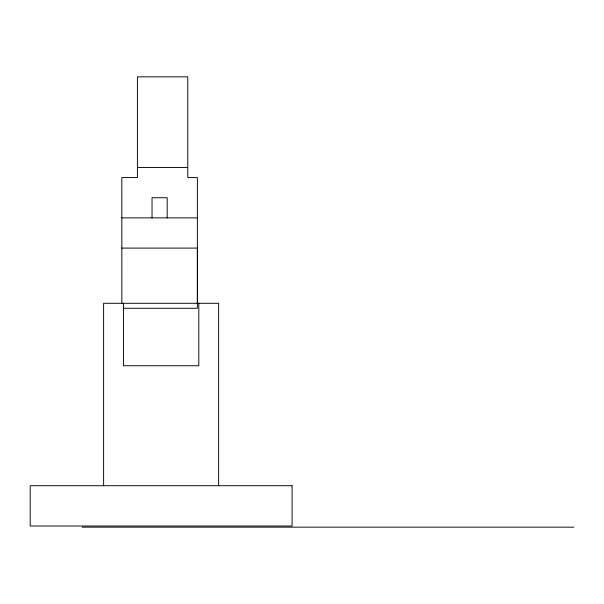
<?xml version="1.0" encoding="UTF-8"?>
<svg xmlns="http://www.w3.org/2000/svg" width="604" height="604" viewBox="0 0 604 604"><rect width="100%" height="100%" fill="white"/><g stroke="black" fill="none" stroke-linecap="round" stroke-linejoin="round"><path stroke-width="0.91" d="M137.418 167.512L187.784 167.512M121.819 217.878L197.38 217.878M121.819 248.093L197.395 248.093L197.395 303.238M123.45 308.282L197.365 308.282L197.38 177.584L187.784 177.584L187.784 76.851L137.418 76.851L137.418 177.584L121.819 177.584L121.849 303.291M82.084 527.149L573.8 527.149M197.365 302.423L197.365 303.238M218.625 485.714L218.625 303.291L103.616 303.291L103.616 485.714M198.799 303.291L198.799 365.752L123.45 365.752L123.45 303.291M167.165 217.878L167.165 197.727L152.034 197.727L152.034 217.878M292.094 485.714L30.2 485.714L30.2 526.001L292.094 526.001L292.094 485.714"/></g></svg>
